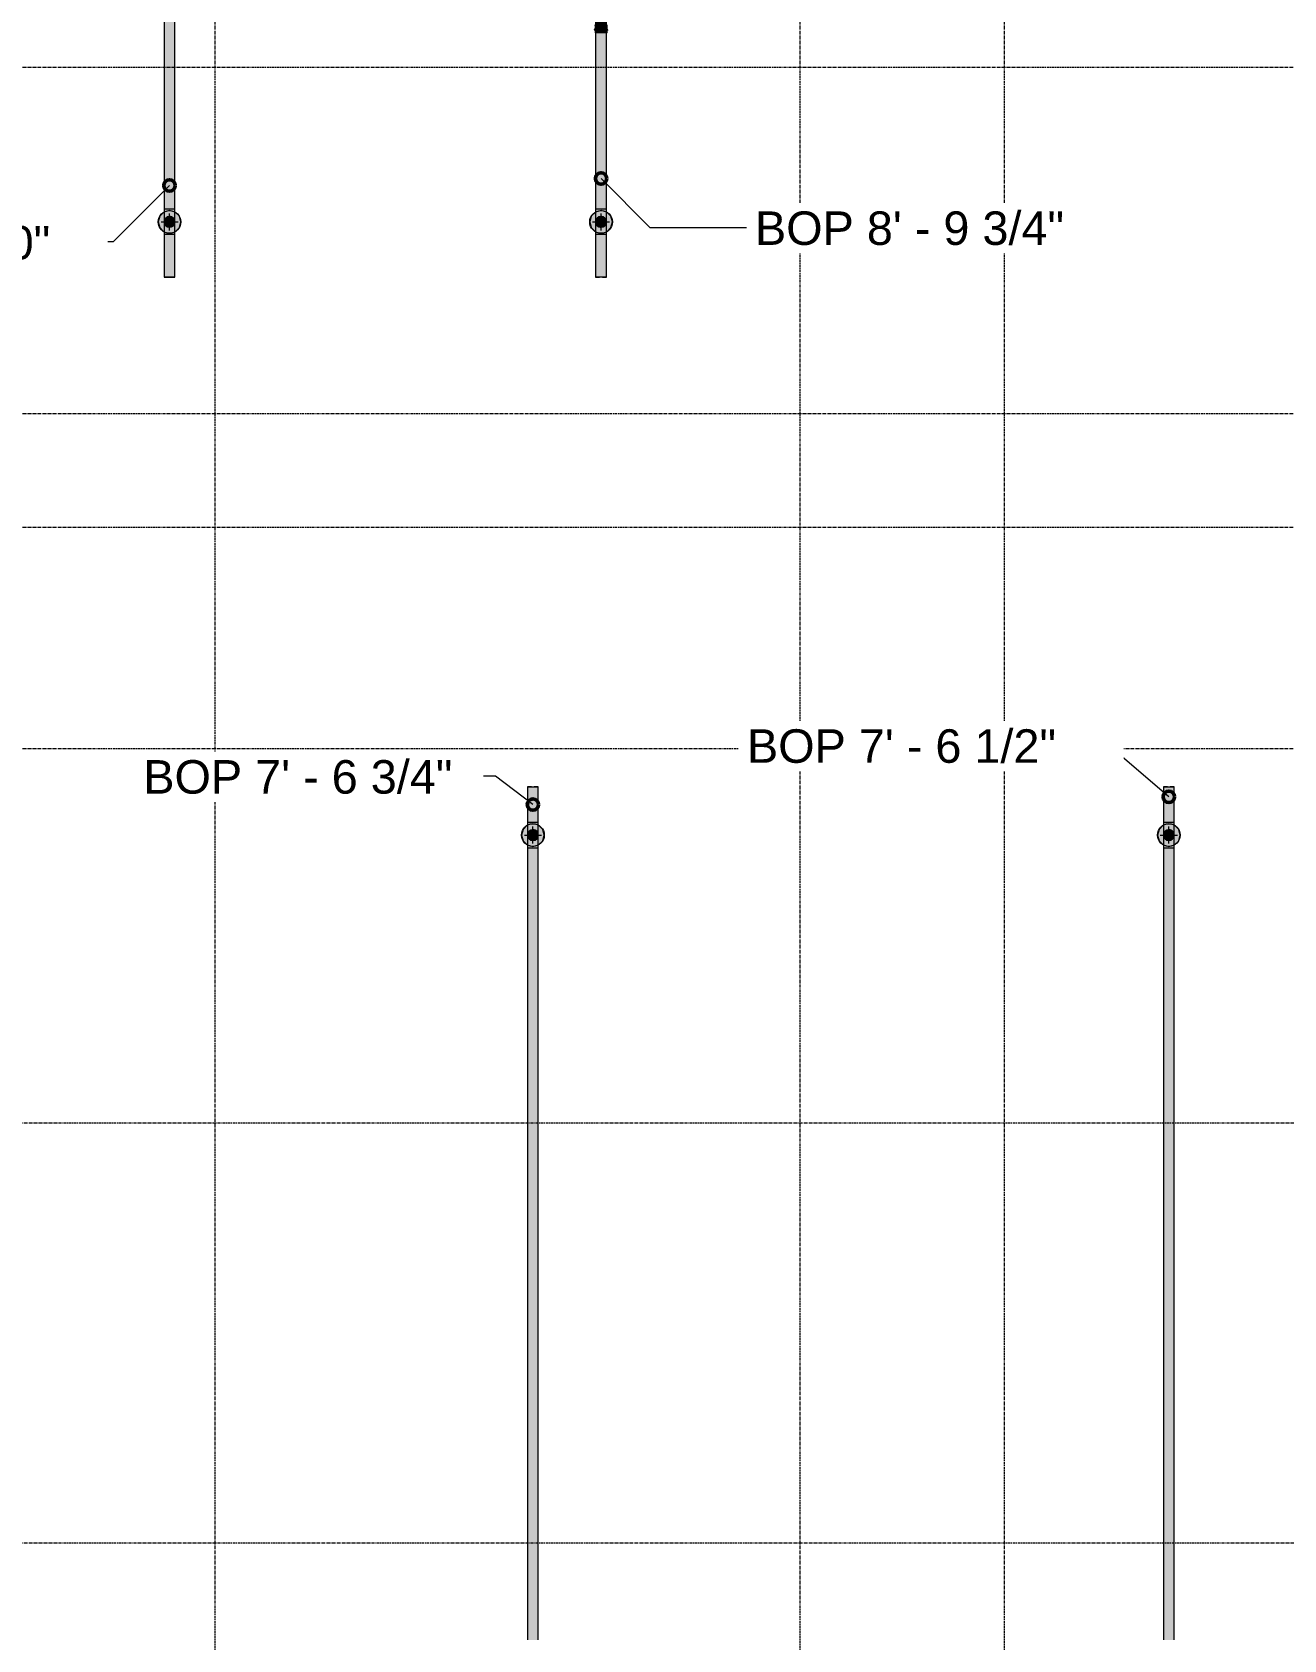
# Model space of a CAD drawing. Header units: inches. Extents: x -3679 to 241, y -496 to 1784.
# Drawn here: x -1940.2 to -1719.7, y 182 to 465.2 of the extents above; entities that cross this region are included whole.
import ezdxf

# ---------------------------------------------------------------- set-up
doc = ezdxf.new("R2010")
doc.units = ezdxf.units.IN
doc.header["$MEASUREMENT"] = 0
doc.linetypes.add('Grid Line', pattern=[0.875, 0.5, -0.125, 0.125, -0.125])
for name, color, linetype, lineweight in [('A-ANNO-NOTE', 250, 'Continuous', 9), ('G-ANNO-DIMS', 251, 'Continuous', 9), ('P-PIPE', 1, 'Continuous', 9), ('P-PIPE-CNTR', 1, 'Continuous', 9), ('S-GRID', 8, 'Continuous', 9)]:
    doc.layers.add(name, color=color, linetype=linetype, lineweight=lineweight)
doc.styles.add('Arial_1', font='arial.ttf', dxfattribs={"height": 5.901198})

# ---------------------------------------------------------------- blocks, each defined once
blk = doc.blocks.new('Transition - Generic - Plumbing-CW-1134447-LOWER PARKING')
at = {"layer": 'P-PIPE'}
for points in [[(-1839.19, 431.74), (-1839.43, 432.32), (-1840, 432.56), (-1840.57, 432.32), (-1840.81, 431.74), (-1840.31, 431.74), (-1840.14, 432.01), (-1839.84, 432.01), (-1839.69, 431.74), (-1839.33, 431.74)], [(-1840, 430.93), (-1839.43, 431.17), (-1839.19, 431.74), (-1839.69, 431.74), (-1839.86, 431.47), (-1840.16, 431.47), (-1840.31, 431.74), (-1840.81, 431.74), (-1840.57, 431.17), (-1840.08, 430.96)], [(-1839.84, 431.47), (-1839.69, 431.74), (-1839.84, 432.01), (-1840.16, 432.01), (-1840.31, 431.74), (-1840.16, 431.47)]]:
    blk.add_hatch(color=256, dxfattribs=at).paths.add_polyline_path(points, flags=0)
for radius, start, end in [(0.813, 0, 180), (0.812, 180, 0), (0.312, 0, 180), (0.313, 180, 360)]:
    blk.add_arc((-1840, 431.74), radius, start, end, dxfattribs=at)
blk = doc.blocks.new('Victaulic-VicPress316-Elbow 90-45deg Style P568_P571 - Standard-1197523-LOWER PARKING')
at = {"layer": 'P-PIPE'}
for points in [[(-1840.95, 467.6), (-1840.61, 467.6), (-1840, 467.6), (-1839.84, 468.37), (-1839.41, 469.03), (-1838.75, 469.46), (-1837.98, 469.62), (-1837.98, 470.56), (-1838.23, 470.52), (-1838.71, 470.45), (-1839.15, 470.32), (-1839.46, 470.14), (-1840, 469.75), (-1840.1, 469.67), (-1840.37, 469.26), (-1840.55, 469.02), (-1840.73, 468.71), (-1840.83, 468.32), (-1840.93, 467.68)], [(-1837.98, 469.62), (-1836.9, 469.63), (-1836.92, 469.96), (-1836.9, 470.1), (-1836.9, 470.16), (-1836.9, 470.29), (-1836.93, 470.39), (-1836.89, 470.53), (-1836.93, 470.56), (-1837.98, 470.55), (-1837.98, 469.78)], [(-1836.71, 468.56), (-1836.71, 469.95), (-1836.71, 470.67), (-1836.85, 470.62), (-1836.92, 470.56), (-1836.89, 470.53), (-1836.93, 470.36), (-1836.9, 470.27), (-1836.92, 469.96), (-1836.93, 469.9), (-1836.91, 469.78), (-1836.91, 469.55), (-1836.91, 469.24), (-1836.9, 469.13), (-1836.93, 468.84), (-1836.9, 468.72), (-1836.93, 468.67), (-1836.93, 468.66), (-1836.89, 468.65), (-1836.88, 468.62), (-1836.83, 468.58)], [(-1836.71, 468.56), (-1836.15, 468.56), (-1836.15, 469.95), (-1836.15, 470.67), (-1836.71, 470.67), (-1836.71, 469.29), (-1836.71, 468.6)], [(-1835.99, 468.39), (-1835.83, 468.56), (-1835.82, 469.95), (-1835.83, 470.67), (-1835.86, 470.73), (-1835.97, 470.82), (-1835.99, 470.84), (-1836.15, 470.67), (-1836.15, 469.29), (-1836.15, 468.55), (-1836.12, 468.5), (-1836.01, 468.42)], [(-1835.83, 468.56), (-1835.45, 468.56), (-1835.45, 469.95), (-1835.45, 470.67), (-1835.83, 470.67), (-1835.82, 469.29), (-1835.82, 468.63)], [(-1840.47, 466.52), (-1840.37, 466.53), (-1840.27, 466.55), (-1840.14, 466.53), (-1840, 466.52), (-1840, 467.6), (-1840.95, 467.6), (-1840.94, 466.54), (-1840.89, 466.52), (-1840.72, 466.54), (-1840.66, 466.53), (-1840.48, 466.52)], [(-1839.08, 466.51), (-1839.08, 466.51), (-1839.05, 466.54), (-1839.06, 467.6), (-1840, 467.6), (-1839.98, 466.52), (-1839.66, 466.54), (-1839.51, 466.52), (-1839.4, 466.52), (-1839.32, 466.52), (-1839.22, 466.55), (-1839.11, 466.52)], [(-1837.98, 468.66), (-1836.92, 468.68), (-1836.9, 468.73), (-1836.92, 468.89), (-1836.91, 468.95), (-1836.91, 469.24), (-1836.92, 469.34), (-1836.91, 469.47), (-1836.9, 469.62), (-1837.98, 469.62), (-1837.98, 468.66)], [(-1835.91, 468.47), (-1835.86, 468.5), (-1835.83, 468.56), (-1835.9, 468.48)], [(-1838.94, 465.44), (-1838.89, 465.48), (-1838.8, 465.58), (-1838.78, 465.6), (-1838.94, 465.77), (-1840.32, 465.77), (-1841.06, 465.77), (-1841.11, 465.73), (-1841.2, 465.63), (-1841.22, 465.6), (-1841.06, 465.44), (-1839.67, 465.44), (-1839.01, 465.44)], [(-1838.94, 466.33), (-1839, 466.47), (-1839.06, 466.53), (-1839.08, 466.51), (-1839.25, 466.55), (-1839.35, 466.52), (-1839.66, 466.54), (-1839.71, 466.55), (-1839.83, 466.53), (-1840.07, 466.53), (-1840.37, 466.53), (-1840.48, 466.52), (-1840.77, 466.55), (-1840.89, 466.52), (-1840.96, 466.52), (-1840.97, 466.51), (-1840.99, 466.5), (-1841.03, 466.45), (-1841.06, 466.33), (-1839.67, 466.33), (-1838.96, 466.33)], [(-1838.86, 465.69), (-1838.89, 465.73), (-1838.94, 465.77), (-1838.87, 465.7)]]:
    blk.add_hatch(color=256, dxfattribs=at).paths.add_polyline_path(points, flags=0)
h = blk.add_hatch(color=256, dxfattribs=at)
h.paths.add_polyline_path([(-1840.9, 467.85), (-1840.89, 467.9), (-1840.83, 468.32), (-1840.85, 468.21), (-1840.89, 467.91)], flags=0)
h.paths.add_polyline_path([(-1840.72, 468.73), (-1840.52, 469.08), (-1840.31, 469.35), (-1840.4, 469.23), (-1840.55, 469.02), (-1840.69, 468.78)], flags=0)
h = blk.add_hatch(color=256, dxfattribs=at)
h.paths.add_polyline_path([(-1839.05, 467.6), (-1838.91, 468.13), (-1838.51, 468.52), (-1837.98, 468.68), (-1837.98, 469.62), (-1838.75, 469.46), (-1839.41, 469.02), (-1839.84, 468.37), (-1840, 467.6), (-1839.06, 467.6)], flags=0)
h.paths.add_polyline_path([(-1839.67, 467.6), (-1839.67, 467.6), (-1839.69, 467.94)], flags=0)
h = blk.add_hatch(color=256, dxfattribs=at)
h.paths.add_polyline_path([(-1841.06, 465.77), (-1840.85, 465.77), (-1840.85, 466.33), (-1841.06, 466.33), (-1841.06, 465.77)], flags=0)
h.paths.add_polyline_path([(-1838.94, 465.77), (-1838.94, 466.33), (-1840.32, 466.33), (-1840.85, 466.33), (-1840.85, 465.77), (-1839.01, 465.77)], flags=0)
h = blk.add_hatch(color=256, dxfattribs=at)
h.paths.add_polyline_path([(-1841.06, 465.06), (-1840, 465.07), (-1840, 465.44), (-1841.06, 465.44)], flags=0)
h.paths.add_polyline_path([(-1838.94, 465.06), (-1838.94, 465.44), (-1840, 465.44), (-1840, 465.07), (-1839.01, 465.07)], flags=0)
for p, q in [((-1836.86, 470.56), (-1837.98, 470.56)), ((-1836.9, 470.59), (-1836.93, 470.56)), ((-1836.71, 470.67), (-1836.9, 470.59)), ((-1836.15, 470.67), (-1836.71, 470.67)), ((-1835.45, 470.67), (-1835.83, 470.67)), ((-1840.95, 467.6), (-1840.95, 466.5)), ((-1839.05, 466.48), (-1839.05, 467.6)), ((-1837.98, 468.66), (-1836.88, 468.66)), ((-1836.71, 468.56), (-1836.93, 468.66)), ((-1836.71, 468.56), (-1836.15, 468.56)), ((-1835.83, 468.56), (-1835.45, 468.56)), ((-1841.06, 466.33), (-1840.98, 466.52)), ((-1841.06, 466.33), (-1841.06, 465.77)), ((-1841.06, 465.44), (-1841.06, 465.06)), ((-1840.98, 466.52), (-1840.95, 466.54)), ((-1838.94, 466.33), (-1839.05, 466.54)), ((-1838.94, 465.77), (-1838.94, 466.33)), ((-1838.94, 465.06), (-1838.94, 465.44))]:
    blk.add_line(p, q, dxfattribs=at)
at = {"layer": 'P-PIPE', "flags": 128}
for points in [[(-1837.98, 470.56), (-1838.1, 470.56), (-1838.22, 470.55), (-1838.34, 470.54), (-1838.46, 470.53), (-1838.57, 470.51), (-1838.69, 470.48), (-1838.8, 470.45), (-1838.92, 470.41), (-1839.03, 470.37), (-1839.14, 470.33), (-1839.25, 470.28), (-1839.35, 470.23), (-1839.46, 470.17), (-1839.56, 470.11), (-1839.66, 470.05), (-1839.76, 469.98), (-1839.85, 469.9), (-1839.94, 469.83), (-1840.03, 469.75), (-1840.08, 469.7)], [(-1836.16, 470.64), (-1836.16, 470.65), (-1836.16, 470.66), (-1836.16, 470.67), (-1836.15, 470.67), (-1836.15, 470.68), (-1836.15, 470.7), (-1836.11, 470.79)], [(-1835.87, 468.44), (-1835.83, 468.54), (-1835.83, 468.55), (-1835.82, 468.56), (-1835.82, 468.57), (-1835.82, 468.57), (-1835.82, 468.58), (-1835.82, 468.6), (-1835.82, 468.61), (-1835.82, 468.62), (-1835.82, 468.64), (-1835.82, 468.66), (-1835.82, 468.68), (-1835.82, 468.7), (-1835.82, 468.72), (-1835.82, 468.74), (-1835.82, 468.77), (-1835.82, 468.79), (-1835.82, 468.82), (-1835.82, 468.85), (-1835.82, 468.88), (-1835.82, 468.91), (-1835.82, 468.94), (-1835.82, 468.98), (-1835.82, 469.01), (-1835.82, 469.05), (-1835.82, 469.08), (-1835.82, 469.12), (-1835.82, 469.16), (-1835.82, 469.2), (-1835.82, 469.23), (-1835.82, 469.27), (-1835.82, 469.31), (-1835.82, 469.36), (-1835.82, 469.4), (-1835.82, 469.44), (-1835.82, 469.48), (-1835.82, 469.52), (-1835.82, 469.57), (-1835.82, 469.61), (-1835.82, 469.65), (-1835.82, 469.69), (-1835.82, 469.73), (-1835.82, 469.78), (-1835.82, 469.82), (-1835.82, 469.86), (-1835.82, 469.9), (-1835.82, 469.94), (-1835.82, 469.98), (-1835.82, 470.02), (-1835.82, 470.06), (-1835.82, 470.1), (-1835.82, 470.13), (-1835.82, 470.17), (-1835.82, 470.21), (-1835.82, 470.24), (-1835.82, 470.28), (-1835.82, 470.31), (-1835.82, 470.34), (-1835.82, 470.37), (-1835.82, 470.4), (-1835.82, 470.43), (-1835.82, 470.45), (-1835.82, 470.48), (-1835.82, 470.5), (-1835.82, 470.53), (-1835.82, 470.55), (-1835.82, 470.57), (-1835.82, 470.58), (-1835.82, 470.6), (-1835.82, 470.62), (-1835.82, 470.63), (-1835.82, 470.64), (-1835.82, 470.65), (-1835.82, 470.66), (-1835.82, 470.67), (-1835.83, 470.68), (-1835.83, 470.68), (-1835.83, 470.71), (-1836.11, 470.79)], [(-1840.08, 469.7), (-1840.16, 469.61), (-1840.24, 469.52), (-1840.32, 469.43), (-1840.39, 469.33), (-1840.46, 469.24), (-1840.52, 469.14), (-1840.58, 469.03), (-1840.63, 468.93), (-1840.69, 468.82), (-1840.73, 468.71), (-1840.78, 468.6), (-1840.81, 468.49), (-1840.85, 468.38), (-1840.88, 468.26), (-1840.9, 468.14), (-1840.92, 468.03), (-1840.93, 467.91), (-1840.94, 467.79), (-1840.95, 467.67), (-1840.95, 467.6)], [(-1839.05, 467.6), (-1839.05, 467.64), (-1839.05, 467.68), (-1839.04, 467.73), (-1839.04, 467.77), (-1839.03, 467.81), (-1839.02, 467.85), (-1839.01, 467.89), (-1839, 467.93), (-1838.98, 467.97), (-1838.97, 468.01), (-1838.95, 468.05), (-1838.93, 468.09), (-1838.91, 468.13), (-1838.89, 468.17), (-1838.86, 468.2), (-1838.84, 468.24), (-1838.81, 468.27), (-1838.79, 468.3), (-1838.76, 468.33), (-1838.74, 468.35)], [(-1838.74, 468.35), (-1838.71, 468.38), (-1838.68, 468.41), (-1838.64, 468.44), (-1838.61, 468.46), (-1838.57, 468.49), (-1838.54, 468.51), (-1838.5, 468.53), (-1838.46, 468.55), (-1838.42, 468.57), (-1838.39, 468.59), (-1838.35, 468.6), (-1838.31, 468.62), (-1838.26, 468.63), (-1838.22, 468.64), (-1838.18, 468.65), (-1838.14, 468.65), (-1838.1, 468.66), (-1838.05, 468.66), (-1838.01, 468.66), (-1837.98, 468.66)], [(-1835.87, 468.44), (-1836.15, 468.54), (-1836.15, 468.55), (-1836.15, 468.56), (-1836.16, 468.56), (-1836.16, 468.57), (-1836.16, 468.58), (-1836.16, 468.59)], [(-1838.82, 465.49), (-1838.92, 465.77), (-1838.93, 465.77), (-1838.94, 465.77), (-1838.95, 465.77), (-1838.96, 465.77), (-1838.97, 465.77), (-1838.98, 465.77), (-1838.99, 465.77), (-1839.01, 465.77), (-1839.02, 465.77), (-1839.04, 465.77), (-1839.06, 465.77), (-1839.08, 465.77), (-1839.1, 465.77), (-1839.12, 465.77), (-1839.15, 465.77), (-1839.17, 465.77), (-1839.2, 465.77), (-1839.23, 465.77), (-1839.26, 465.77), (-1839.29, 465.77), (-1839.32, 465.77), (-1839.35, 465.77), (-1839.39, 465.77), (-1839.42, 465.77), (-1839.46, 465.77), (-1839.5, 465.77), (-1839.53, 465.77), (-1839.57, 465.77), (-1839.61, 465.77), (-1839.65, 465.77), (-1839.69, 465.77), (-1839.73, 465.77), (-1839.77, 465.77), (-1839.82, 465.77), (-1839.86, 465.77), (-1839.9, 465.77), (-1839.94, 465.77), (-1839.98, 465.77), (-1840.03, 465.77), (-1840.07, 465.77), (-1840.11, 465.77), (-1840.15, 465.77), (-1840.19, 465.77), (-1840.24, 465.77), (-1840.28, 465.77), (-1840.32, 465.77), (-1840.36, 465.77), (-1840.4, 465.77), (-1840.44, 465.77), (-1840.48, 465.77), (-1840.51, 465.77), (-1840.55, 465.77), (-1840.59, 465.77), (-1840.62, 465.77), (-1840.65, 465.77), (-1840.69, 465.77), (-1840.72, 465.77), (-1840.75, 465.77), (-1840.78, 465.77), (-1840.81, 465.77), (-1840.83, 465.77), (-1840.86, 465.77), (-1840.88, 465.77), (-1840.91, 465.77), (-1840.93, 465.77), (-1840.95, 465.77), (-1840.97, 465.77), (-1840.98, 465.77), (-1841, 465.77), (-1841.01, 465.77), (-1841.02, 465.77), (-1841.03, 465.77), (-1841.04, 465.77), (-1841.05, 465.77), (-1841.06, 465.77), (-1841.07, 465.77), (-1841.08, 465.77), (-1841.18, 465.72)], [(-1841.01, 465.44), (-1841.03, 465.44), (-1841.04, 465.44), (-1841.05, 465.44), (-1841.05, 465.44), (-1841.06, 465.44), (-1841.07, 465.44), (-1841.1, 465.44), (-1841.18, 465.72)], [(-1838.82, 465.49), (-1838.93, 465.44), (-1838.94, 465.44), (-1838.94, 465.44), (-1838.95, 465.44), (-1838.96, 465.44), (-1838.97, 465.44), (-1838.98, 465.44)]]:
    blk.add_lwpolyline(points, dxfattribs=at)
at = {"layer": 'P-PIPE'}
for centre, major_axis, ratio, start_param, end_param in [((-1836.93, 469.61), (0, 0.95), 0.004164, 5.632184, 5.659033), ((-1836.15, 469.61), (0, 1.06), 0.004164, 3.145759, 6.283185), ((-1835.83, 469.61), (0, 1.06), 0.004164, 3.145759, 6.283185), ((-1835.45, 469.61), (0, 1.06), 0.004164, 3.145759, 6.283185), ((-1836.93, 469.61), (0, 0.95), 0.004164, 5.030715, 5.051448), ((-1836.93, 469.61), (0, 0.95), 0.004164, 4.381663, 4.402396), ((-1836.93, 469.61), (0, 0.95), 0.004164, 3.774078, 3.800927), ((-1840, 465.77), (1.06, 0), 0.004167, 0, 3.137428), ((-1840, 465.44), (1.06, 0), 0.004167, 0, 3.137428), ((-1840, 465.06), (1.06, 0), 0.004167, 0, 3.137428), ((-1840, 465.06), (1.06, 0), 0.004167, 3.141593, 3.482226), ((-1840, 466.54), (0.95, 0), 0.004167, 2.48226, 2.50911), ((-1840, 466.54), (0.95, 0), 0.004167, 1.880791, 1.901525), ((-1840, 466.54), (0.95, 0), 0.004167, 1.231739, 1.252473), ((-1840, 466.54), (0.95, 0), 0.004167, 0.624154, 0.651004), ((-1840, 465.06), (1.06, 0), 0.004167, 5.944684, 6.041347)]:
    blk.add_ellipse(centre, major_axis=major_axis, ratio=ratio, start_param=start_param, end_param=end_param, dxfattribs=at)

msp = doc.modelspace()

# ---------------------------------------------------------------- hatches: boundary and pattern name
at = {"layer": 'A-ANNO-NOTE'}
for points in [[(-1916, 429.74), (-1915, 430.01), (-1914.27, 430.74), (-1914, 431.74), (-1914.27, 432.74), (-1915, 433.47), (-1916, 433.74), (-1917, 433.47), (-1917.73, 432.74), (-1918, 431.74), (-1917.73, 430.74), (-1917, 430.01)], [(-1840, 429.74), (-1839, 430.01), (-1838.27, 430.74), (-1838, 431.74), (-1838.27, 432.74), (-1839, 433.47), (-1840, 433.74), (-1841, 433.47), (-1841.73, 432.74), (-1842, 431.74), (-1841.73, 430.74), (-1841, 430.01)], [(-1852, 321.74), (-1851, 322.01), (-1850.27, 322.74), (-1850, 323.74), (-1850.27, 324.74), (-1851, 325.47), (-1852, 325.74), (-1853, 325.47), (-1853.73, 324.74), (-1854, 323.74), (-1853.73, 322.74), (-1853, 322.01)], [(-1740, 321.74), (-1739, 322.01), (-1738.27, 322.74), (-1738, 323.74), (-1738.27, 324.74), (-1739, 325.47), (-1740, 325.74), (-1741, 325.47), (-1741.73, 324.74), (-1742, 323.74), (-1741.73, 322.74), (-1741, 322.01)]]:
    msp.add_hatch(color=256, dxfattribs=at).paths.add_polyline_path(points, flags=0)
h = msp.add_hatch(color=256, dxfattribs=at)
edge = h.paths.add_edge_path(flags=0)
edge.add_arc((-1916, 431.74), 2, 0, 360)
h = msp.add_hatch(color=256, dxfattribs=at)
edge = h.paths.add_edge_path(flags=0)
edge.add_arc((-1840, 431.74), 2, 0, 360)
h = msp.add_hatch(color=256, dxfattribs=at)
edge = h.paths.add_edge_path(flags=0)
edge.add_arc((-1852, 323.74), 2, 0, 360)
h = msp.add_hatch(color=256, dxfattribs=at)
edge = h.paths.add_edge_path(flags=0)
edge.add_arc((-1740, 323.74), 2, 0, 360)
at = {"layer": 'P-PIPE'}
for points in [[(-1916.95, 433.99), (-1916.48, 433.99), (-1916, 433.99), (-1916, 549.5), (-1916.95, 549.5), (-1916.95, 433.99)], [(-1915.05, 433.99), (-1915.05, 549.5), (-1915.53, 549.5), (-1916, 549.5), (-1916, 433.99), (-1915.07, 433.99)], [(-1840.95, 433.99), (-1840.48, 433.99), (-1840, 433.99), (-1840.01, 465.07), (-1840.95, 465.06), (-1840.95, 433.99)], [(-1916.95, 422), (-1916.47, 422), (-1916, 422), (-1916, 429.5), (-1916.95, 429.5), (-1916.95, 423.04)], [(-1916.82, 429.5), (-1916.82, 429.5), (-1916.68, 429.5)], [(-1840.95, 422), (-1840.48, 422), (-1840, 422), (-1840, 429.5), (-1840.95, 429.5), (-1840.95, 423.04)], [(-1852, 325.98), (-1851.05, 325.99), (-1851.05, 332.25), (-1851.53, 332.24), (-1852, 332.24), (-1852, 327.64)], [(-1740, 325.98), (-1739.05, 325.99), (-1739.05, 332.25), (-1739.53, 332.24), (-1740, 332.24), (-1740, 327.64)], [(-1852, 322.79), (-1851.75, 322.83), (-1851.53, 322.92), (-1851.33, 323.07), (-1851.18, 323.27), (-1851.08, 323.5), (-1851.05, 323.74), (-1851.08, 323.99), (-1851.18, 324.22), (-1851.33, 324.41), (-1851.53, 324.57), (-1851.75, 324.66), (-1852, 324.69), (-1852.25, 324.66), (-1852.48, 324.57), (-1852.67, 324.41), (-1852.82, 324.22), (-1852.92, 323.99), (-1852.95, 323.74), (-1852.92, 323.5), (-1852.82, 323.27), (-1852.67, 323.07), (-1852.48, 322.92), (-1852.25, 322.83)], [(-1740, 322.79), (-1739.75, 322.83), (-1739.53, 322.92), (-1739.33, 323.07), (-1739.18, 323.27), (-1739.08, 323.5), (-1739.05, 323.74), (-1739.08, 323.99), (-1739.18, 324.22), (-1739.33, 324.41), (-1739.53, 324.57), (-1739.75, 324.66), (-1740, 324.69), (-1740.25, 324.66), (-1740.48, 324.57), (-1740.67, 324.41), (-1740.82, 324.22), (-1740.92, 323.99), (-1740.95, 323.74), (-1740.92, 323.5), (-1740.82, 323.27), (-1740.67, 323.07), (-1740.48, 322.92), (-1740.25, 322.83)], [(-1852, 181.98), (-1851.05, 181.99), (-1851.05, 321.5), (-1851.53, 321.5), (-1852, 321.5), (-1852, 189.83)], [(-1740, 181.98), (-1739.05, 181.99), (-1739.05, 321.5), (-1739.53, 321.5), (-1740, 321.5), (-1740, 189.83)]]:
    msp.add_hatch(color=256, dxfattribs=at).paths.add_polyline_path(points, flags=0)
h = msp.add_hatch(color=256, dxfattribs=at)
h.paths.add_polyline_path([(-1839.05, 433.99), (-1839.05, 465.07), (-1840, 465.07), (-1840, 433.99), (-1839.07, 433.99)], flags=0)
h.paths.add_polyline_path([(-1839.18, 433.99), (-1839.18, 433.99), (-1839.18, 444.24)], flags=0)
h = msp.add_hatch(color=256, dxfattribs=at)
h.paths.add_polyline_path([(-1916.95, 429.5), (-1916.47, 429.5), (-1916, 429.5), (-1916.01, 430.79), (-1916.25, 430.83), (-1916.48, 430.92), (-1916.67, 431.07), (-1916.84, 431.31), (-1916.88, 431.38), (-1916.93, 431.56), (-1916.95, 431.74), (-1916.95, 431.27)], flags=0)
h.paths.add_polyline_path([(-1916.95, 431.74), (-1916.92, 431.99), (-1916.79, 432.28), (-1916.65, 432.43), (-1916.46, 432.57), (-1916.24, 432.66), (-1916, 432.69), (-1916, 433.99), (-1916.95, 433.99), (-1916.95, 431.75)], flags=0)
h = msp.add_hatch(color=256, dxfattribs=at)
h.paths.add_polyline_path([(-1915.05, 429.5), (-1915.05, 431.73), (-1915.08, 431.49), (-1915.21, 431.21), (-1915.35, 431.05), (-1915.56, 430.91), (-1915.75, 430.82), (-1916, 430.79), (-1916, 429.5), (-1915.08, 429.5)], flags=0)
h.paths.add_polyline_path([(-1915.05, 431.74), (-1915.05, 433.99), (-1915.53, 433.99), (-1916, 433.99), (-1915.99, 432.69), (-1915.75, 432.66), (-1915.52, 432.57), (-1915.33, 432.41), (-1915.16, 432.18), (-1915.12, 432.1), (-1915.07, 431.93), (-1915.05, 431.75)], flags=0)
h = msp.add_hatch(color=256, dxfattribs=at)
h.paths.add_polyline_path([(-1840.95, 429.5), (-1840.48, 429.5), (-1840, 429.5), (-1840.01, 430.79), (-1840.25, 430.83), (-1840.48, 430.92), (-1840.67, 431.07), (-1840.84, 431.31), (-1840.88, 431.38), (-1840.93, 431.56), (-1840.95, 431.74), (-1840.95, 431.07)], flags=0)
h.paths.add_polyline_path([(-1840.95, 431.74), (-1840.92, 431.99), (-1840.79, 432.28), (-1840.65, 432.43), (-1840.46, 432.57), (-1840.24, 432.66), (-1840, 432.69), (-1840, 433.99), (-1840.95, 433.99), (-1840.95, 431.91)], flags=0)
h = msp.add_hatch(color=256, dxfattribs=at)
h.paths.add_polyline_path([(-1839.05, 429.5), (-1839.05, 431.73), (-1839.08, 431.49), (-1839.21, 431.21), (-1839.35, 431.05), (-1839.56, 430.91), (-1839.75, 430.82), (-1840, 430.79), (-1840, 429.5), (-1839.08, 429.5)], flags=0)
h.paths.add_polyline_path([(-1839.75, 429.5), (-1839.75, 429.5), (-1839.75, 429.5)], flags=0)
h.paths.add_polyline_path([(-1839.05, 431.74), (-1839.05, 433.99), (-1839.52, 433.99), (-1840, 433.99), (-1839.99, 432.69), (-1839.75, 432.66), (-1839.52, 432.57), (-1839.33, 432.41), (-1839.16, 432.18), (-1839.12, 432.1), (-1839.07, 431.93), (-1839.05, 431.75)], flags=0)
h = msp.add_hatch(color=256, dxfattribs=at)
h.paths.add_polyline_path([(-1916, 430.79), (-1915.75, 430.83), (-1915.48, 430.95), (-1915.31, 431.1), (-1915.18, 431.27), (-1915.08, 431.5), (-1915.05, 431.74), (-1915.08, 431.99), (-1915.18, 432.22), (-1915.33, 432.41), (-1915.57, 432.58), (-1915.75, 432.66), (-1916, 432.69), (-1916.25, 432.66), (-1916.48, 432.57), (-1916.67, 432.41), (-1916.82, 432.22), (-1916.92, 431.99), (-1916.95, 431.74), (-1916.92, 431.5), (-1916.82, 431.27), (-1916.67, 431.07), (-1916.48, 430.92), (-1916.25, 430.83)], flags=0)
h.paths.add_polyline_path([(-1916, 430.93), (-1916.57, 431.17), (-1916.81, 431.74), (-1916.57, 432.32), (-1916, 432.56), (-1915.43, 432.32), (-1915.19, 431.74), (-1915.43, 431.17), (-1915.92, 430.96)], flags=0)
h = msp.add_hatch(color=256, dxfattribs=at)
h.paths.add_polyline_path([(-1916, 430.79), (-1915.75, 430.83), (-1915.52, 430.92), (-1915.33, 431.07), (-1915.18, 431.27), (-1915.08, 431.5), (-1915.05, 431.75), (-1915.08, 431.99), (-1915.18, 432.22), (-1915.33, 432.42), (-1915.57, 432.58), (-1915.76, 432.66), (-1916.01, 432.69), (-1916.25, 432.66), (-1916.48, 432.56), (-1916.67, 432.41), (-1916.82, 432.22), (-1916.92, 431.99), (-1916.95, 431.74), (-1916.92, 431.49), (-1916.82, 431.27), (-1916.67, 431.07), (-1916.47, 430.92), (-1916.24, 430.82), (-1916, 430.79)], flags=0)
h.paths.add_polyline_path([(-1916, 430.79), (-1916.25, 430.83), (-1916.48, 430.92), (-1916.69, 431.1), (-1916.82, 431.27), (-1916.92, 431.5), (-1916.95, 431.75), (-1916.92, 431.99), (-1916.82, 432.22), (-1916.67, 432.42), (-1916.47, 432.57), (-1916.25, 432.66), (-1916, 432.69), (-1915.75, 432.66), (-1915.53, 432.57), (-1915.31, 432.39), (-1915.18, 432.22), (-1915.08, 431.98), (-1915.05, 431.74), (-1915.08, 431.49), (-1915.18, 431.26), (-1915.33, 431.07), (-1915.53, 430.92), (-1915.75, 430.83), (-1916, 430.79)], flags=0)
h = msp.add_hatch(color=256, dxfattribs=at)
h.paths.add_polyline_path([(-1840, 430.79), (-1839.75, 430.83), (-1839.48, 430.95), (-1839.31, 431.1), (-1839.18, 431.27), (-1839.08, 431.5), (-1839.05, 431.74), (-1839.08, 431.99), (-1839.18, 432.22), (-1839.33, 432.41), (-1839.57, 432.58), (-1839.75, 432.66), (-1840, 432.69), (-1840.25, 432.66), (-1840.48, 432.57), (-1840.67, 432.41), (-1840.82, 432.22), (-1840.92, 431.99), (-1840.95, 431.74), (-1840.92, 431.5), (-1840.82, 431.27), (-1840.67, 431.07), (-1840.48, 430.92), (-1840.25, 430.83)], flags=0)
h.paths.add_polyline_path([(-1840, 430.93), (-1840.57, 431.17), (-1840.81, 431.74), (-1840.57, 432.32), (-1840, 432.56), (-1839.43, 432.32), (-1839.19, 431.74), (-1839.43, 431.17), (-1839.92, 430.96)], flags=0)
h = msp.add_hatch(color=256, dxfattribs=at)
h.paths.add_polyline_path([(-1840, 430.79), (-1839.75, 430.83), (-1839.52, 430.92), (-1839.31, 431.1), (-1839.18, 431.27), (-1839.08, 431.5), (-1839.05, 431.75), (-1839.08, 431.99), (-1839.18, 432.22), (-1839.33, 432.42), (-1839.57, 432.58), (-1839.76, 432.66), (-1840.01, 432.69), (-1840.25, 432.66), (-1840.48, 432.56), (-1840.67, 432.41), (-1840.82, 432.22), (-1840.92, 431.99), (-1840.95, 431.74), (-1840.92, 431.49), (-1840.82, 431.27), (-1840.67, 431.07), (-1840.47, 430.92), (-1840.24, 430.82), (-1840.01, 430.79)], flags=0)
h.paths.add_polyline_path([(-1840, 430.79), (-1840.25, 430.83), (-1840.48, 430.92), (-1840.69, 431.1), (-1840.82, 431.27), (-1840.92, 431.5), (-1840.95, 431.75), (-1840.92, 431.99), (-1840.82, 432.22), (-1840.67, 432.41), (-1840.47, 432.57), (-1840.24, 432.66), (-1840, 432.69), (-1839.75, 432.66), (-1839.53, 432.57), (-1839.31, 432.39), (-1839.18, 432.22), (-1839.08, 431.98), (-1839.05, 431.74), (-1839.08, 431.49), (-1839.18, 431.27), (-1839.33, 431.07), (-1839.53, 430.92), (-1839.76, 430.82)], flags=0)
h = msp.add_hatch(color=256, dxfattribs=at)
h.paths.add_polyline_path([(-1915.33, 429.5), (-1915.33, 429.5), (-1915.33, 423.04)], flags=0)
h.paths.add_polyline_path([(-1915.05, 422), (-1915.05, 429.5), (-1915.53, 429.5), (-1916, 429.5), (-1916, 422), (-1915.08, 422)], flags=0)
h = msp.add_hatch(color=256, dxfattribs=at)
h.paths.add_polyline_path([(-1839.33, 429.5), (-1839.33, 429.5), (-1839.33, 423.04)], flags=0)
h.paths.add_polyline_path([(-1839.05, 422), (-1839.05, 429.5), (-1839.53, 429.5), (-1840, 429.5), (-1840, 422), (-1839.08, 422)], flags=0)
h = msp.add_hatch(color=256, dxfattribs=at)
h.paths.add_polyline_path([(-1852.67, 325.98), (-1852.67, 325.99), (-1852.67, 327.64)], flags=0)
h.paths.add_polyline_path([(-1852, 325.98), (-1852, 332.24), (-1852.95, 332.25), (-1852.95, 325.99), (-1852.47, 325.98), (-1852.25, 325.98)], flags=0)
h = msp.add_hatch(color=256, dxfattribs=at)
h.paths.add_polyline_path([(-1740.67, 325.98), (-1740.67, 325.99), (-1740.67, 327.64)], flags=0)
h.paths.add_polyline_path([(-1740, 325.98), (-1740, 332.24), (-1740.95, 332.25), (-1740.95, 325.99), (-1740.47, 325.98), (-1740.25, 325.98)], flags=0)
h = msp.add_hatch(color=256, dxfattribs=at)
h.paths.add_polyline_path([(-1852.95, 323.74), (-1852.92, 323.99), (-1852.79, 324.28), (-1852.65, 324.43), (-1852.44, 324.58), (-1852.24, 324.66), (-1852, 324.69), (-1852, 325.98), (-1852.95, 325.99), (-1852.95, 323.91)], flags=0)
h.paths.add_polyline_path([(-1852, 321.5), (-1852, 322.79), (-1852.25, 322.83), (-1852.48, 322.92), (-1852.67, 323.07), (-1852.84, 323.31), (-1852.88, 323.38), (-1852.93, 323.56), (-1852.95, 323.74), (-1852.95, 321.5), (-1852.48, 321.5), (-1852.25, 321.5)], flags=0)
h = msp.add_hatch(color=256, dxfattribs=at)
h.paths.add_polyline_path([(-1851.05, 323.74), (-1851.05, 325.99), (-1851.53, 325.98), (-1852, 325.98), (-1851.99, 324.69), (-1851.75, 324.66), (-1851.52, 324.57), (-1851.33, 324.41), (-1851.16, 324.18), (-1851.12, 324.1), (-1851.07, 323.93), (-1851.05, 323.75)], flags=0)
h.paths.add_polyline_path([(-1852, 321.5), (-1851.05, 321.5), (-1851.05, 323.74), (-1851.08, 323.5), (-1851.21, 323.21), (-1851.35, 323.05), (-1851.54, 322.91), (-1851.75, 322.83), (-1852, 322.79), (-1852, 322.68)], flags=0)
h = msp.add_hatch(color=256, dxfattribs=at)
h.paths.add_polyline_path([(-1740.95, 323.74), (-1740.92, 323.99), (-1740.79, 324.28), (-1740.65, 324.43), (-1740.44, 324.58), (-1740.24, 324.66), (-1740, 324.69), (-1740, 325.98), (-1740.95, 325.99), (-1740.95, 323.91)], flags=0)
h.paths.add_polyline_path([(-1740, 321.5), (-1740, 322.79), (-1740.25, 322.83), (-1740.48, 322.92), (-1740.67, 323.07), (-1740.84, 323.31), (-1740.88, 323.38), (-1740.93, 323.56), (-1740.95, 323.74), (-1740.95, 321.5), (-1740.48, 321.5), (-1740.25, 321.5)], flags=0)
h = msp.add_hatch(color=256, dxfattribs=at)
h.paths.add_polyline_path([(-1739.05, 323.74), (-1739.05, 325.99), (-1739.53, 325.98), (-1740, 325.98), (-1739.99, 324.69), (-1739.75, 324.66), (-1739.52, 324.57), (-1739.33, 324.41), (-1739.16, 324.18), (-1739.12, 324.1), (-1739.07, 323.93), (-1739.05, 323.75)], flags=0)
h.paths.add_polyline_path([(-1740, 321.5), (-1739.05, 321.5), (-1739.05, 323.74), (-1739.08, 323.5), (-1739.21, 323.21), (-1739.35, 323.05), (-1739.54, 322.91), (-1739.75, 322.83), (-1740, 322.79), (-1740, 322.68)], flags=0)
h = msp.add_hatch(color=256, dxfattribs=at)
h.paths.add_polyline_path([(-1852, 322.79), (-1851.75, 322.83), (-1851.52, 322.92), (-1851.33, 323.07), (-1851.18, 323.27), (-1851.08, 323.5), (-1851.05, 323.75), (-1851.08, 323.99), (-1851.18, 324.22), (-1851.33, 324.42), (-1851.53, 324.57), (-1851.76, 324.66), (-1852.01, 324.69), (-1852.25, 324.66), (-1852.48, 324.56), (-1852.67, 324.41), (-1852.83, 324.21), (-1852.92, 323.98), (-1852.95, 323.74), (-1852.92, 323.49), (-1852.82, 323.27), (-1852.67, 323.07), (-1852.47, 322.92), (-1852.25, 322.82), (-1852, 322.79)], flags=0)
h.paths.add_polyline_path([(-1852, 322.79), (-1852.25, 322.83), (-1852.48, 322.92), (-1852.68, 323.08), (-1852.82, 323.27), (-1852.92, 323.5), (-1852.95, 323.74), (-1852.91, 324), (-1852.82, 324.22), (-1852.66, 324.42), (-1852.48, 324.57), (-1852.24, 324.66), (-1852, 324.69), (-1851.75, 324.66), (-1851.53, 324.57), (-1851.32, 324.41), (-1851.18, 324.22), (-1851.08, 323.99), (-1851.05, 323.74), (-1851.08, 323.5), (-1851.18, 323.27), (-1851.33, 323.07), (-1851.53, 322.92), (-1851.75, 322.83)], flags=0)
h = msp.add_hatch(color=256, dxfattribs=at)
h.paths.add_polyline_path([(-1740, 322.79), (-1739.75, 322.83), (-1739.52, 322.92), (-1739.33, 323.07), (-1739.18, 323.27), (-1739.08, 323.5), (-1739.05, 323.75), (-1739.08, 323.99), (-1739.18, 324.22), (-1739.33, 324.42), (-1739.53, 324.57), (-1739.76, 324.66), (-1740.01, 324.69), (-1740.25, 324.66), (-1740.48, 324.56), (-1740.67, 324.41), (-1740.83, 324.21), (-1740.92, 323.98), (-1740.95, 323.74), (-1740.92, 323.49), (-1740.82, 323.27), (-1740.67, 323.07), (-1740.47, 322.92), (-1740.25, 322.82), (-1740, 322.79)], flags=0)
h.paths.add_polyline_path([(-1740, 322.79), (-1740.25, 322.83), (-1740.48, 322.92), (-1740.68, 323.08), (-1740.82, 323.27), (-1740.92, 323.5), (-1740.95, 323.74), (-1740.91, 324), (-1740.82, 324.22), (-1740.66, 324.42), (-1740.48, 324.57), (-1740.24, 324.66), (-1740, 324.69), (-1739.75, 324.66), (-1739.53, 324.57), (-1739.32, 324.41), (-1739.18, 324.22), (-1739.08, 323.99), (-1739.05, 323.74), (-1739.08, 323.5), (-1739.18, 323.27), (-1739.33, 323.07), (-1739.53, 322.92), (-1739.75, 322.83)], flags=0)
h = msp.add_hatch(color=256, dxfattribs=at)
h.paths.add_polyline_path([(-1852.67, 181.98), (-1852.67, 181.99), (-1852.67, 189.83)], flags=0)
h.paths.add_polyline_path([(-1852, 181.98), (-1852, 321.5), (-1852.95, 321.5), (-1852.95, 181.99), (-1852.47, 181.98), (-1852.25, 181.98)], flags=0)
h = msp.add_hatch(color=256, dxfattribs=at)
h.paths.add_polyline_path([(-1740.67, 181.98), (-1740.67, 181.99), (-1740.67, 189.83)], flags=0)
h.paths.add_polyline_path([(-1740, 181.98), (-1740, 321.5), (-1740.95, 321.5), (-1740.95, 181.99), (-1740.47, 181.98), (-1740.25, 181.98)], flags=0)

# ---------------------------------------------------------------- linework, layer by layer
at = {"layer": 'A-ANNO-NOTE'}
for p, q in [((-1917, 433.47), (-1917.73, 432.74)), ((-1916, 433.74), (-1917, 433.47)), ((-1915, 433.47), (-1916, 433.74)), ((-1914.27, 432.74), (-1915, 433.47)), ((-1841, 433.47), (-1841.73, 432.74)), ((-1840, 433.74), (-1841, 433.47)), ((-1839, 433.47), (-1840, 433.74)), ((-1838.27, 432.74), (-1839, 433.47)), ((-1917.73, 432.74), (-1918, 431.74)), ((-1918, 431.74), (-1917.73, 430.74)), ((-1917.73, 430.74), (-1917, 430.01)), ((-1915, 430.01), (-1914.27, 430.74)), ((-1914, 431.74), (-1914.27, 432.74)), ((-1914.27, 430.74), (-1914, 431.74)), ((-1841.73, 432.74), (-1842, 431.74)), ((-1842, 431.74), (-1841.73, 430.74)), ((-1841.73, 430.74), (-1841, 430.01)), ((-1839, 430.01), (-1838.27, 430.74)), ((-1838, 431.74), (-1838.27, 432.74)), ((-1838.27, 430.74), (-1838, 431.74)), ((-1917, 430.01), (-1916, 429.74)), ((-1916, 429.74), (-1915, 430.01)), ((-1841, 430.01), (-1840, 429.74)), ((-1840, 429.74), (-1839, 430.01)), ((-1852, 325.74), (-1853, 325.47)), ((-1851, 325.47), (-1852, 325.74)), ((-1740, 325.74), (-1741, 325.47)), ((-1739, 325.47), (-1740, 325.74)), ((-1853.73, 324.74), (-1854, 323.74)), ((-1854, 323.74), (-1853.73, 322.74)), ((-1853, 325.47), (-1853.73, 324.74)), ((-1850.27, 324.74), (-1851, 325.47)), ((-1850, 323.74), (-1850.27, 324.74)), ((-1850.27, 322.74), (-1850, 323.74)), ((-1741.73, 324.74), (-1742, 323.74)), ((-1742, 323.74), (-1741.73, 322.74)), ((-1741, 325.47), (-1741.73, 324.74)), ((-1738.27, 324.74), (-1739, 325.47)), ((-1738, 323.74), (-1738.27, 324.74)), ((-1738.27, 322.74), (-1738, 323.74)), ((-1853.73, 322.74), (-1853, 322.01)), ((-1853, 322.01), (-1852, 321.74)), ((-1852, 321.74), (-1851, 322.01)), ((-1851, 322.01), (-1850.27, 322.74)), ((-1741.73, 322.74), (-1741, 322.01)), ((-1741, 322.01), (-1740, 321.74)), ((-1740, 321.74), (-1739, 322.01)), ((-1739, 322.01), (-1738.27, 322.74))]:
    msp.add_line(p, q, dxfattribs=at)
for centre in [(-1916, 431.74), (-1840, 431.74), (-1852, 323.74), (-1740, 323.74)]:
    msp.add_circle(centre, 2, dxfattribs=at)
at = {"layer": 'G-ANNO-DIMS'}
for p, q in [((-1840, 439.39), (-1831.39, 430.78)), ((-1916, 438.16), (-1925.92, 428.23)), ((-1831.39, 430.78), (-1814.39, 430.78)), ((-1925.92, 428.23), (-1935.84, 428.23)), ((-1750.62, 339.57), (-1758.74, 339.57)), ((-1740, 330.48), (-1750.62, 339.57)), ((-1858.57, 334.14), (-1865.06, 334.14)), ((-1852, 329.1), (-1858.57, 334.14))]:
    msp.add_line(p, q, dxfattribs=at)
at = {"layer": 'G-ANNO-DIMS', "lineweight": 50}
for centre in [(-1916, 438.16), (-1840, 439.39), (-1740, 330.48), (-1852, 329.1)]:
    msp.add_circle(centre, 1, dxfattribs=at)
at = {"layer": 'P-PIPE'}
for p, q in [((-1916.95, 549.5), (-1916.95, 433.99)), ((-1915.05, 433.99), (-1915.05, 549.5)), ((-1840.95, 465.07), (-1840.95, 433.99)), ((-1839.05, 433.99), (-1839.05, 465.07)), ((-1916.95, 433.99), (-1916.95, 429.5)), ((-1916.67, 433.99), (-1916.82, 433.99)), ((-1916.48, 433.99), (-1916.67, 433.99)), ((-1916.25, 433.99), (-1916.48, 433.99)), ((-1916, 433.99), (-1916.25, 433.99)), ((-1915.75, 433.99), (-1916, 433.99)), ((-1915.53, 433.99), (-1915.75, 433.99)), ((-1915.33, 433.99), (-1915.52, 433.99)), ((-1915.18, 433.99), (-1915.33, 433.99)), ((-1915.05, 429.5), (-1915.05, 433.99)), ((-1840.95, 433.99), (-1840.95, 429.5)), ((-1839.05, 429.5), (-1839.05, 433.99)), ((-1916.95, 429.5), (-1916.95, 422)), ((-1915.05, 422), (-1915.05, 429.5)), ((-1840.95, 429.5), (-1840.95, 422)), ((-1839.05, 422), (-1839.05, 429.5)), ((-1852.95, 332.25), (-1852.95, 325.99)), ((-1851.05, 325.99), (-1851.05, 332.25)), ((-1740.95, 332.25), (-1740.95, 325.99)), ((-1739.05, 325.99), (-1739.05, 332.25)), ((-1852.95, 325.99), (-1852.95, 321.5)), ((-1851.05, 321.5), (-1851.05, 325.99)), ((-1740.95, 325.99), (-1740.95, 321.5)), ((-1739.05, 321.5), (-1739.05, 325.99)), ((-1852.95, 321.5), (-1852.95, 181.99)), ((-1851.05, 181.99), (-1851.05, 321.5)), ((-1740.95, 321.5), (-1740.95, 181.99)), ((-1739.05, 181.99), (-1739.05, 321.5))]:
    msp.add_line(p, q, dxfattribs=at)
for centre, radius, start, end in [((-1916, 431.74), 0.95, 0, 180), ((-1916, 431.74), 0.95, 180, 0), ((-1916, 431.27), 0.475, 201.1084, 270), ((-1916, 432.22), 0.475, 21.1084, 90), ((-1840, 431.74), 0.95, 0, 180), ((-1840, 431.74), 0.95, 180, 0), ((-1840, 431.27), 0.475, 201.1084, 270), ((-1840, 432.22), 0.475, 21.1084, 90), ((-1852, 323.74), 0.95, 0, 180), ((-1852, 323.74), 0.95, 180, 0), ((-1852, 323.27), 0.475, 90, 270), ((-1852, 324.22), 0.475, 270, 90), ((-1740, 323.74), 0.95, 0, 180), ((-1740, 323.74), 0.95, 180, 0), ((-1740, 323.27), 0.475, 90, 270), ((-1740, 324.22), 0.475, 270, 90)]:
    msp.add_arc(centre, radius, start, end, dxfattribs=at)
for centre, major_axis, ratio, start_param, end_param in [((-1916, 433.99), (0.951, 0), 0.004167, 1.570796, 3.141593), ((-1916, 433.99), (0.951, 0), 0.004167, 0, 1.570796), ((-1840, 433.99), (0.951, 0), 0.004167, 1.570796, 3.141593), ((-1840, 433.99), (-0.95, 0), 0.004167, 5.498753, 5.759587), ((-1840, 433.99), (-0.95, 0), 0.004167, 5.236512, 5.497787), ((-1840, 433.99), (-0.95, 0), 0.004167, 4.974421, 5.235988), ((-1840, 433.99), (-0.95, 0), 0.004167, 4.712389, 4.974188), ((-1840, 433.99), (0.951, 0), 0.004167, 0, 1.570796), ((-1840, 433.99), (-0.95, 0), 0.004167, 4.45059, 4.712389), ((-1840, 433.99), (-0.95, 0), 0.004167, 4.18879, 4.450357), ((-1840, 433.99), (-0.95, 0), 0.004167, 3.926991, 4.188266), ((-1840, 433.99), (-0.95, 0), 0.004167, 3.665191, 3.926025), ((-1916, 429.5), (0.951, 0), 0.004167, 1.570796, 3.141593), ((-1916, 429.5), (0.95, 0), 0.004166, 2.35716, 2.617994), ((-1916, 429.5), (0.95, 0), 0.004166, 2.094919, 2.356194), ((-1916, 429.5), (0.95, 0), 0.004166, 1.832828, 2.094395), ((-1916, 429.5), (0.95, 0), 0.004166, 1.570796, 1.832596), ((-1916, 429.5), (0.95, 0), 0.004166, 1.308997, 1.570796), ((-1916, 429.5), (0.951, 0), 0.004167, 1.309214, 1.570796), ((-1916, 429.5), (0.951, 0), 0.004167, 1.047647, 1.308997), ((-1916, 429.5), (0.951, 0), 0.004167, 0.786139, 1.047198), ((-1916, 429.5), (0.951, 0), 0.004167, 0.52478, 0.785398), ((-1916, 429.5), (0.951, 0), 0.004167, 0.263896, 0.523599), ((-1916, 429.5), (0.951, 0), 0.004167, 0, 0.261799), ((-1840, 429.5), (0.951, 0), 0.004167, 2.879793, 3.141593), ((-1840, 429.5), (0.951, 0), 0.004167, 1.570796, 2.877697), ((-1840, 429.5), (0.95, 0), 0.004167, 2.35716, 2.617994), ((-1840, 429.5), (0.95, 0), 0.004167, 2.094919, 2.356194), ((-1840, 429.5), (0.95, 0), 0.004167, 1.832829, 2.094395), ((-1840, 429.5), (0.95, 0), 0.004167, 1.570796, 1.832596), ((-1840, 429.5), (0.95, 0), 0.004167, 1.308997, 1.570796), ((-1840, 429.5), (0.951, 0), 0.004167, 1.309214, 1.570796), ((-1840, 429.5), (0.95, 0), 0.004167, 1.047198, 1.308764), ((-1840, 429.5), (0.951, 0), 0.004167, 1.047647, 1.308997), ((-1840, 429.5), (0.95, 0), 0.004167, 0.785398, 1.046674), ((-1840, 429.5), (0.951, 0), 0.004167, 0.786138, 1.047198), ((-1840, 429.5), (0.95, 0), 0.004167, 0.523599, 0.784433), ((-1840, 429.5), (0.951, 0), 0.004167, 0.52478, 0.785398), ((-1840, 429.5), (0.951, 0), 0.004167, 0.263896, 0.523599), ((-1840, 429.5), (0.951, 0), 0.004167, 0, 0.261799), ((-1916, 422), (0.95, 0), 0.004166, 3.141593, 4.712389), ((-1916, 422), (0.95, 0), 0.004166, 1.570796, 3.141593), ((-1916, 422), (0.95, 0), 0.004166, 4.712389, 6.283185), ((-1916, 422), (0.95, 0), 0.004166, 0, 1.570796), ((-1840, 422), (0.95, 0), 0.004167, 3.141593, 4.45059), ((-1840, 422), (0.95, 0), 0.004167, 1.570796, 3.141593), ((-1840, 422), (0.95, 0), 0.004167, 0, 1.570796), ((-1840, 422), (0.95, 0), 0.004167, 4.974188, 6.283185), ((-1852, 332.25), (0.95, 0), 0.004167, 1.832596, 3.141593), ((-1852, 332.25), (0.95, 0), 0.004167, 3.141593, 4.712389), ((-1852, 332.25), (0.95, 0), 0.004167, 4.712389, 6.283185), ((-1852, 332.25), (0.95, 0), 0.004167, 0, 1.308997), ((-1740, 332.25), (0.95, 0), 0.004167, 1.832596, 3.141593), ((-1740, 332.25), (0.95, 0), 0.004167, 3.141593, 4.712389), ((-1740, 332.25), (0.95, 0), 0.004167, 4.712389, 6.283185), ((-1740, 332.25), (0.95, 0), 0.004167, 0, 1.308997), ((-1852, 325.99), (0.951, 0), 0.004167, 3.141593, 3.403392), ((-1852, 325.99), (0.951, 0), 0.004167, 3.405488, 3.665191), ((-1852, 325.99), (0.95, 0), 0.004167, 3.665191, 3.926025), ((-1852, 325.99), (0.951, 0), 0.004167, 3.666373, 3.926991), ((-1852, 325.99), (0.95, 0), 0.004167, 3.926991, 4.188266), ((-1852, 325.99), (0.951, 0), 0.004167, 3.927731, 4.18879), ((-1852, 325.99), (0.95, 0), 0.004167, 4.18879, 4.450357), ((-1852, 325.99), (0.951, 0), 0.004167, 4.18924, 4.45059), ((-1852, 325.99), (0.95, 0), 0.004167, 4.45059, 4.712389), ((-1852, 325.99), (0.951, 0), 0.004167, 4.450806, 4.712389), ((-1852, 325.99), (0.951, 0), 0.004167, 4.712389, 6.283185), ((-1852, 325.99), (0.95, 0), 0.004167, 4.712389, 4.974188), ((-1852, 325.99), (0.95, 0), 0.004167, 4.974421, 5.235988), ((-1852, 325.99), (0.95, 0), 0.004167, 5.236512, 5.497787), ((-1852, 325.99), (0.95, 0), 0.004167, 5.498753, 5.759587), ((-1740, 325.99), (0.951, 0), 0.004167, 3.141593, 3.403392), ((-1740, 325.99), (0.951, 0), 0.004167, 3.405488, 3.665191), ((-1740, 325.99), (0.95, 0), 0.004167, 3.665191, 3.926025), ((-1740, 325.99), (0.951, 0), 0.004167, 3.666373, 3.926991), ((-1740, 325.99), (0.95, 0), 0.004167, 3.926991, 4.188266), ((-1740, 325.99), (0.951, 0), 0.004167, 3.927731, 4.18879), ((-1740, 325.99), (0.95, 0), 0.004167, 4.18879, 4.450357), ((-1740, 325.99), (0.951, 0), 0.004167, 4.18924, 4.45059), ((-1740, 325.99), (0.95, 0), 0.004167, 4.45059, 4.712389), ((-1740, 325.99), (0.951, 0), 0.004167, 4.450806, 4.712389), ((-1740, 325.99), (0.951, 0), 0.004167, 4.712389, 6.283185), ((-1740, 325.99), (0.95, 0), 0.004167, 4.712389, 4.974188), ((-1740, 325.99), (0.95, 0), 0.004167, 4.974421, 5.235988), ((-1740, 325.99), (0.95, 0), 0.004167, 5.236512, 5.497787), ((-1740, 325.99), (0.95, 0), 0.004167, 5.498753, 5.759587), ((-1852, 321.5), (0.951, 0), 0.004167, 3.141593, 4.712389), ((-1852, 321.5), (0.95, 0), 0.004167, 3.665191, 3.926025), ((-1852, 321.5), (0.95, 0), 0.004167, 3.926991, 4.188266), ((-1852, 321.5), (0.95, 0), 0.004167, 4.18879, 4.450357), ((-1852, 321.5), (0.95, 0), 0.004167, 4.45059, 4.712389), ((-1852, 321.5), (0.951, 0), 0.004167, 4.712389, 6.283185), ((-1852, 321.5), (0.95, 0), 0.004167, 4.712389, 4.974188), ((-1852, 321.5), (0.95, 0), 0.004167, 4.974421, 5.235988), ((-1852, 321.5), (0.95, 0), 0.004167, 5.236512, 5.497787), ((-1852, 321.5), (0.95, 0), 0.004167, 5.498753, 5.759587), ((-1740, 321.5), (0.951, 0), 0.004167, 3.141593, 4.712389), ((-1740, 321.5), (0.95, 0), 0.004167, 3.665191, 3.926025), ((-1740, 321.5), (0.95, 0), 0.004167, 3.926991, 4.188266), ((-1740, 321.5), (0.95, 0), 0.004167, 4.18879, 4.450357), ((-1740, 321.5), (0.95, 0), 0.004167, 4.45059, 4.712389), ((-1740, 321.5), (0.951, 0), 0.004167, 4.712389, 6.283185), ((-1740, 321.5), (0.95, 0), 0.004167, 4.712389, 4.974188), ((-1740, 321.5), (0.95, 0), 0.004167, 4.974421, 5.235988), ((-1740, 321.5), (0.95, 0), 0.004167, 5.236512, 5.497787), ((-1740, 321.5), (0.95, 0), 0.004167, 5.498753, 5.759587)]:
    msp.add_ellipse(centre, major_axis=major_axis, ratio=ratio, start_param=start_param, end_param=end_param, dxfattribs=at)
at = {"layer": 'P-PIPE-CNTR'}
for p, q in [((-1917.5, 431.74), (-1916.81, 431.74)), ((-1916, 432.56), (-1916, 433.24)), ((-1916, 430.24), (-1916, 430.93)), ((-1915.19, 431.74), (-1914.5, 431.74)), ((-1841.5, 431.74), (-1840.81, 431.74)), ((-1840, 432.56), (-1840, 433.24)), ((-1840, 430.24), (-1840, 430.93)), ((-1839.19, 431.74), (-1838.5, 431.74)), ((-1853.5, 323.74), (-1850.5, 323.74)), ((-1852, 322.24), (-1852, 325.24)), ((-1741.5, 323.74), (-1738.5, 323.74)), ((-1740, 322.24), (-1740, 325.24))]:
    msp.add_line(p, q, dxfattribs=at)
at = {"layer": 'S-GRID', "linetype": 'Grid Line'}
for p, q in [((-1908, 1771.74), (-1908, -484.26)), ((-1805, 1771.74), (-1805, -484.26)), ((-1769, 1771.74), (-1769, -484.26)), ((-3666.39, 459), (228, 459)), ((-3666.39, 398), (228, 398)), ((-3666.39, 378), (228, 378)), ((-3666.39, 339), (226, 339)), ((228, 273), (-3666.39, 273)), ((228, 199), (-3666.39, 199))]:
    msp.add_line(p, q, dxfattribs=at)

# ---------------------------------------------------------------- block references
at = {"layer": 'P-PIPE'}
for name, p in [('Victaulic-VicPress316-Elbow 90-45deg Style P568_P571 - Standard-1197523-LOWER PARKING', (0, 0)), ('Transition - Generic - Plumbing-CW-1134447-LOWER PARKING', (-76, 0)), ('Transition - Generic - Plumbing-CW-1134447-LOWER PARKING', (0, 0))]:
    msp.add_blockref(name, p, dxfattribs=at)

# ---------------------------------------------------------------- next in the draw order: texts
at = {"layer": 'G-ANNO-DIMS', "char_height": 5.9012, "attachment_point": 1, "line_spacing_factor": 0.938532, "style": 'Arial_1', "bg_fill": 3, "box_fill_scale": 1.25, "bg_fill_color": 0, "bg_fill_transparency": 0}
for s, insert, width in [('BOP 8\' - 9 3/4"', (-1812.89, 433.59), 64.872), ('BOP 8\' - 10"', (-1982.28, 431.04), 53.928), ('BOP 7\' - 6 1/2"', (-1814.3, 342.37), 64.872), ('BOP 7\' - 6 3/4"', (-1920.62, 336.94), 58.3912)]:
    msp.add_mtext(s, dxfattribs=dict(at, insert=insert, width=width))

doc.saveas('drawing.dxf')
